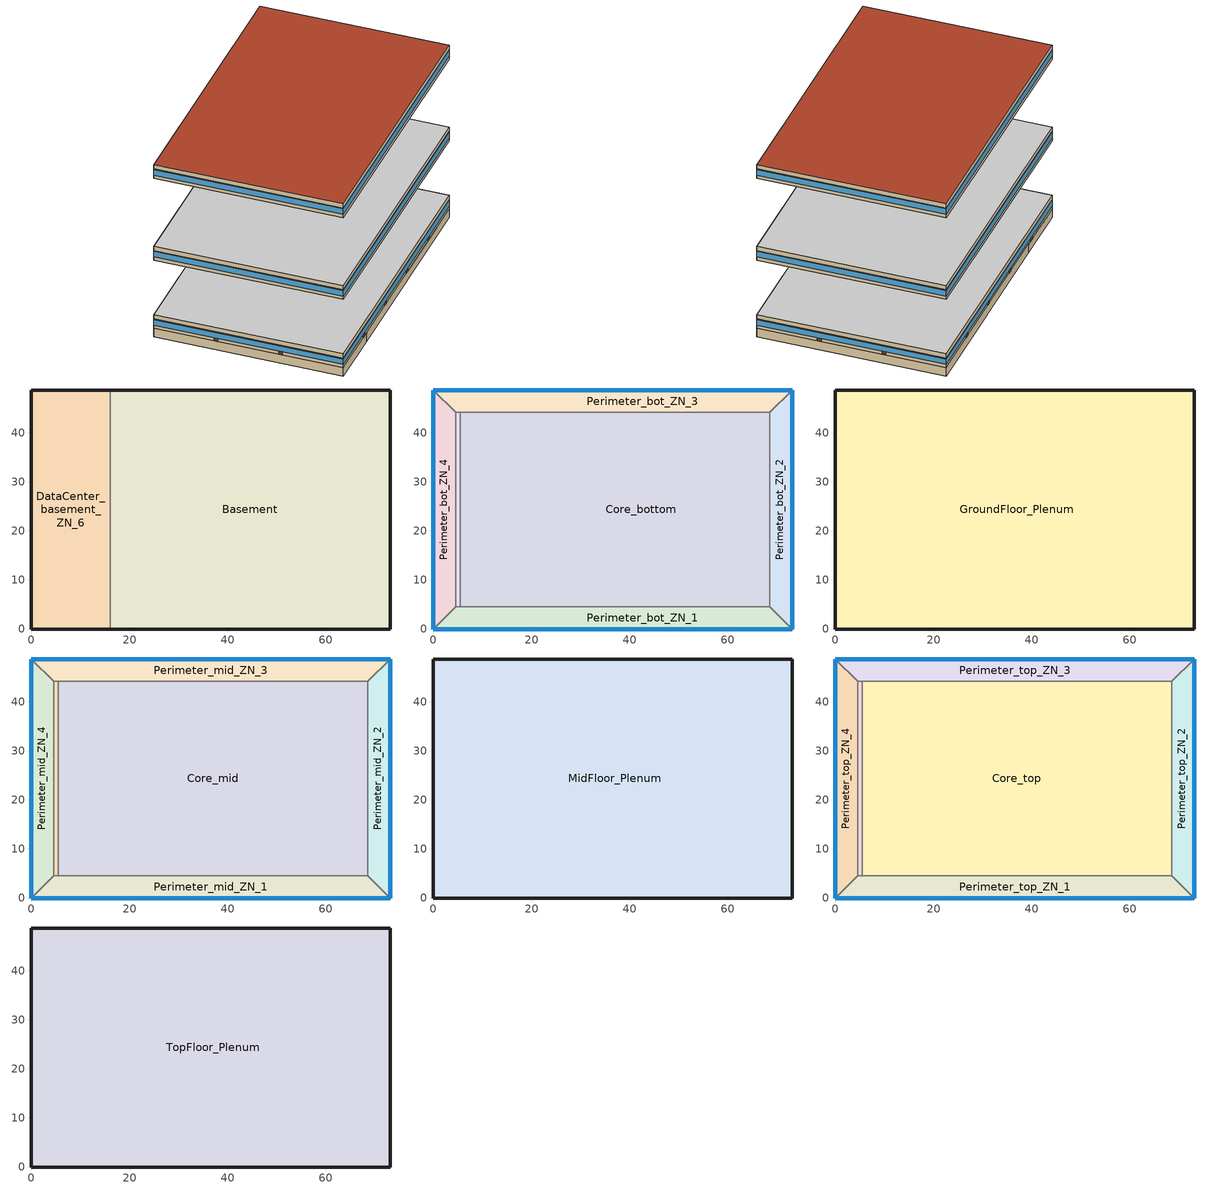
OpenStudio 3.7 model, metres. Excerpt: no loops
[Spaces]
Basement
 floor ground (Basement Floor construction): 73.11,48.74 73.11,0 16.08,0 16.08,48.74 z-2.44
 wall ground (Basement Wall C-Factor 6.47 Height 2.44): 16.08,0 73.11,0 73.11,48.74 16.08,48.74 z-2.44:0
 wall to DataCenter_basement_ZN_6: 16.08,48.74 16.08,0 z-2.44:0
DataCenter_basement_ZN_6
 floor ground (Basement Floor construction): 16.08,48.74 16.08,0 0,0 0,48.74 z-2.44
 wall ground (Basement Wall C-Factor 6.47 Height 2.44): 16.08,48.74 0,48.74 0,0 16.08,0 z-2.44:0
Core_bottom
 floor to DataCenter_basement_ZN_6: 16.08,44.16 16.08,4.57 5.49,4.57 5.49,44.16 z0
 floor to Basement: 68.53,44.16 68.53,4.57 16.08,4.57 16.08,44.16 z0
 wall to Perimeter_bot_ZN_1: 5.49,4.57 68.53,4.57 z0:2.74
 wall to DataCenter_bot_ZN_6: 5.49,44.16 5.49,4.57 z0:2.74
 wall to Perimeter_bot_ZN_2: 68.53,4.57 68.53,44.16 z0:2.74
 wall to Perimeter_bot_ZN_3: 68.53,44.16 5.49,44.16 z0:2.74
Perimeter_bot_ZN_3
 floor to Basement: 73.11,48.74 68.53,44.16 16.08,44.16 16.08,48.74 z0
 floor to DataCenter_basement_ZN_6: 16.08,48.74 16.08,44.16 4.57,44.16 0,48.74 z0
 wall outside: 73.11,48.74 0,48.74 z0:2.74
 wall to Perimeter_bot_ZN_4: 0,48.74 4.57,44.16 z0:2.74
 wall to Perimeter_bot_ZN_2: 68.53,44.16 73.11,48.74 z0:2.74
 wall to DataCenter_bot_ZN_6: 4.57,44.16 5.49,44.16 z0:2.74
 window: 73.11,48.74 0,48.74 z0.91:2.5
 door: 59.29,48.74 58.38,48.74 / 44.44,48.74 43.52,48.74 / 29.61,48.74 28.7,48.74 / 14.74,48.74 13.82,48.74 z0:2.13
Perimeter_bot_ZN_1
 floor to DataCenter_basement_ZN_6: 16.08,4.57 16.08,0 0,0 4.57,4.57 z0
 floor to Basement: 68.53,4.57 73.11,0 16.08,0 16.08,4.57 z0
 wall outside: 0,0 73.11,0 z0:2.74
 wall to Perimeter_bot_ZN_4: 4.57,4.57 0,0 z0:2.74
 wall to DataCenter_bot_ZN_6: 5.49,4.57 4.57,4.57 z0:2.74
 wall to Perimeter_bot_ZN_2: 73.11,0 68.53,4.57 z0:2.74
 window: 0,0 73.11,0 z0.91:2.5
 door: 13.81,0 14.73,0 / 28.64,0 29.56,0 / 43.53,0 44.44,0 / 58.43,0 59.34,0 z0:2.13
Perimeter_bot_ZN_2
 floor to Basement: 73.11,48.74 73.11,0 68.53,4.57 68.53,44.16 z0
 wall outside: 73.11,0 73.11,48.74 z0:2.74
 window: 73.11,0 73.11,48.74 z0.91:2.5
 door: 73.11,15.6 73.11,16.51 / 73.11,32.21 73.11,33.12 z0:2.13
Perimeter_bot_ZN_4
 floor to DataCenter_basement_ZN_6: 0,48.74 4.57,44.16 4.57,4.57 0,0 z0
 wall outside: 0,48.74 0,0 z0:2.74
 wall to DataCenter_bot_ZN_6: 4.57,4.57 4.57,44.16 z0:2.74
 window: 0,48.74 0,0 z0.91:2.5
 door: 0,33.19 0,32.27 / 0,16.55 0,15.64 z0:2.13
DataCenter_bot_ZN_6
 floor to DataCenter_basement_ZN_6: 5.49,44.16 5.49,4.57 4.57,4.57 4.57,44.16 z0
GroundFloor_Plenum
 floor to Perimeter_bot_ZN_4: 0,48.74 4.57,44.16 4.57,4.57 0,0 z2.74
 floor to Perimeter_bot_ZN_2: 73.11,48.74 73.11,0 68.53,4.57 68.53,44.16 z2.74
 floor to Perimeter_bot_ZN_1: 68.53,4.57 73.11,0 0,0 4.57,4.57 z2.74
 floor to Perimeter_bot_ZN_3: 73.11,48.74 68.53,44.16 4.57,44.16 0,48.74 z2.74
 floor to Core_bottom: 68.53,44.16 68.53,4.57 5.49,4.57 5.49,44.16 z2.74
 floor to DataCenter_bot_ZN_6: 5.49,44.16 5.49,4.57 4.57,4.57 4.57,44.16 z2.74
 wall outside: 73.11,0 73.11,48.74 0,48.74 0,0 73.11,0 z2.74:3.96
 ceiling adiabatic (Adiabatic floor construction): 73.11,0 73.11,48.74 0,48.74 0,0 z3.96
Perimeter_mid_ZN_2
 floor adiabatic (Adiabatic floor construction): 73.11,48.74 73.11,0 68.53,4.57 68.53,44.16 z19.82
 wall outside: 73.11,0 73.11,48.74 z19.82:22.56
 wall to Perimeter_mid_ZN_3: 73.11,48.74 68.53,44.16 z19.82:22.56
 wall to Perimeter_mid_ZN_1: 68.53,4.57 73.11,0 z19.82:22.56
 wall to Core_mid: 68.53,44.16 68.53,4.57 z19.82:22.56
 window: 73.11,0 73.11,48.74 z20.73:22.32
Perimeter_mid_ZN_1
 floor adiabatic (Adiabatic floor construction): 68.53,4.57 73.11,0 0,0 4.57,4.57 z19.82
 wall outside: 0,0 73.11,0 z19.82:22.56
 wall to Perimeter_mid_ZN_4: 4.57,4.57 0,0 z19.82:22.56
 wall to DataCenter_mid_ZN_6: 5.49,4.57 4.57,4.57 z19.82:22.56
 wall to Core_mid: 68.53,4.57 5.49,4.57 z19.82:22.56
 window: 0,0 73.11,0 z20.73:22.32
DataCenter_mid_ZN_6
 floor adiabatic (Adiabatic floor construction): 5.49,44.16 5.49,4.57 4.57,4.57 4.57,44.16 z19.82
 wall to Perimeter_mid_ZN_4: 4.57,44.16 4.57,4.57 z19.82:22.56
 wall to Core_mid: 5.49,4.57 5.49,44.16 z19.82:22.56
 wall to Perimeter_mid_ZN_3: 5.49,44.16 4.57,44.16 z19.82:22.56
Core_mid
 floor adiabatic (Adiabatic floor construction): 68.53,44.16 68.53,4.57 5.49,4.57 5.49,44.16 z19.82
 wall to Perimeter_mid_ZN_3: 68.53,44.16 5.49,44.16 z19.82:22.56
Perimeter_mid_ZN_3
 floor adiabatic (Adiabatic floor construction): 73.11,48.74 68.53,44.16 4.57,44.16 0,48.74 z19.82
 wall outside: 73.11,48.74 0,48.74 z19.82:22.56
 wall to Perimeter_mid_ZN_4: 0,48.74 4.57,44.16 z19.82:22.56
 window: 73.11,48.74 0,48.74 z20.73:22.32
Perimeter_mid_ZN_4
 floor adiabatic (Adiabatic floor construction): 0,48.74 4.57,44.16 4.57,4.57 0,0 z19.82
 wall outside: 0,48.74 0,0 z19.82:22.56
 window: 0,48.74 0,0 z20.73:22.32
MidFloor_Plenum
 floor to Perimeter_mid_ZN_1: 68.53,4.57 73.11,0 0,0 4.57,4.57 z22.56
 floor to DataCenter_mid_ZN_6: 5.49,44.16 5.49,4.57 4.57,4.57 4.57,44.16 z22.56
 floor to Perimeter_mid_ZN_2: 73.11,48.74 73.11,0 68.53,4.57 68.53,44.16 z22.56
 floor to Perimeter_mid_ZN_4: 0,48.74 4.57,44.16 4.57,4.57 0,0 z22.56
 floor to Core_mid: 68.53,44.16 68.53,4.57 5.49,4.57 5.49,44.16 z22.56
 floor to Perimeter_mid_ZN_3: 73.11,48.74 68.53,44.16 4.57,44.16 0,48.74 z22.56
 wall outside: 73.11,48.74 0,48.74 0,0 73.11,0 73.11,48.74 z22.56:23.78
 ceiling adiabatic (Adiabatic floor construction): 73.11,0 73.11,48.74 0,48.74 0,0 z23.78
DataCenter_top_ZN_6
 floor adiabatic (Adiabatic floor construction): 5.49,44.16 5.49,4.57 4.57,4.57 4.57,44.16 z43.6
 wall to Perimeter_top_ZN_4: 4.57,44.16 4.57,4.57 z43.6:46.34
 wall to Core_top: 5.49,4.57 5.49,44.16 z43.6:46.34
 wall to Perimeter_top_ZN_3: 5.49,44.16 4.57,44.16 z43.6:46.34
 wall to Perimeter_top_ZN_1: 4.57,4.57 5.49,4.57 z43.6:46.34
Perimeter_top_ZN_3
 floor adiabatic (Adiabatic floor construction): 73.11,48.74 68.53,44.16 4.57,44.16 0,48.74 z43.6
 wall outside: 73.11,48.74 0,48.74 z43.6:46.34
 wall to Core_top: 5.49,44.16 68.53,44.16 z43.6:46.34
 wall to Perimeter_top_ZN_2: 68.53,44.16 73.11,48.74 z43.6:46.34
 wall to Perimeter_top_ZN_4: 0,48.74 4.57,44.16 z43.6:46.34
 window: 73.11,48.74 0,48.74 z44.51:46.1
Core_top
 floor adiabatic (Adiabatic floor construction): 68.53,44.16 68.53,4.57 5.49,4.57 5.49,44.16 z43.6
 wall to Perimeter_top_ZN_1: 5.49,4.57 68.53,4.57 z43.6:46.34
 wall to Perimeter_top_ZN_2: 68.53,4.57 68.53,44.16 z43.6:46.34
Perimeter_top_ZN_2
 floor adiabatic (Adiabatic floor construction): 73.11,48.74 73.11,0 68.53,4.57 68.53,44.16 z43.6
 wall outside: 73.11,0 73.11,48.74 z43.6:46.34
 wall to Perimeter_top_ZN_1: 68.53,4.57 73.11,0 z43.6:46.34
 window: 73.11,0 73.11,48.74 z44.51:46.1
Perimeter_top_ZN_1
 floor adiabatic (Adiabatic floor construction): 68.53,4.57 73.11,0 0,0 4.57,4.57 z43.6
 wall outside: 0,0 73.11,0 z43.6:46.34
 wall to Perimeter_top_ZN_4: 4.57,4.57 0,0 z43.6:46.34
 window: 0,0 73.11,0 z44.51:46.1
Perimeter_top_ZN_4
 floor adiabatic (Adiabatic floor construction): 0,48.74 4.57,44.16 4.57,4.57 0,0 z43.6
 wall outside: 0,48.74 0,0 z43.6:46.34
 window: 0,48.74 0,0 z44.51:46.1
TopFloor_Plenum
 floor to Perimeter_top_ZN_3: 73.11,48.74 68.53,44.16 4.57,44.16 0,48.74 z46.34
 floor to Perimeter_top_ZN_2: 73.11,48.74 73.11,0 68.53,4.57 68.53,44.16 z46.34
 floor to Perimeter_top_ZN_1: 68.53,4.57 73.11,0 0,0 4.57,4.57 z46.34
 floor to Perimeter_top_ZN_4: 0,48.74 4.57,44.16 4.57,4.57 0,0 z46.34
 floor to DataCenter_top_ZN_6: 5.49,44.16 5.49,4.57 4.57,4.57 4.57,44.16 z46.34
 floor to Core_top: 68.53,44.16 68.53,4.57 5.49,4.57 5.49,44.16 z46.34
 wall outside: 0,0 73.11,0 73.11,48.74 0,48.74 0,0 z46.34:47.56
 roof outside: 73.11,0 73.11,48.74 0,48.74 0,0 z47.56
[Building]
-LargeOffice-ASHRAE 169-2013-4A created: 2025-03-26 10:53:47 -0700: North Axis {deg}=0; Default Construction Set=90.1-2004 - LrgOffice - ASHRAE 169-2013-4A; Standards Number of Stories=13; Standards Number of Above Ground Stories=12; Standards Building Type=LargeOffice
[Site]
New York-John F Kennedy Intl AP_NY_USA: Latitude {deg}=40.65; Longitude {deg}=-73.8; Time Zone {hr}=-5; Elevation {m}=5
[SizingPeriod:DesignDay] Barometric Pressure {Pa}=101241; Rain Indicator=No; Snow Indicator=No; Day of Month=21; Daylight Saving Time Indicator=No; Humidity Condition Type=Wetbulb; Dry-Bulb Temperature Range Modifier Type=DefaultMultipliers
Name | Maximum Dry-Bulb Temperature {C} | Daily Dry-Bulb Temperature Range {deltaC} | Wind Speed {m/s} | Wind Direction {deg} | Month | Day Type | Wetbulb or DewPoint at Maximum Dry-Bulb {C} | Solar Model Indicator | ASHRAE Clear Sky Optical Depth for Beam Irradiance | ASHRAE Clear Sky Optical Depth for Diffuse Irradiance | Sky Clearness
New.York-John.F.Kennedy.Intl.AP_NY_USA Ann Clg .4% Condns DB=>MWB | 32.1 | 7.4 | 5.6 | 230 | 7 | SummerDesignDay | 23.1 | ASHRAETau | 0.541 | 1.8
New.York-John.F.Kennedy.Intl.AP_NY_USA Ann Clg .4% Condns WB=>MDB | 29.1 | 7.4 | 5.6 | 230 | 7 | SummerDesignDay | 25 | ASHRAETau | 0.541 | 1.8
New.York-John.F.Kennedy.Intl.AP_NY_USA Ann Htg 99.6% Condns DB | -10.7 | 0 | 7.5 | 320 | 1 | WinterDesignDay | -10.7 | ASHRAEClearSky |  |  | 0
[ClimateZones]
Climate Zone Institution Name 1=ASHRAE; Climate Zone Document Name 1=ANSI/ASHRAE Standard 169; Climate Zone Document Year 1=2006; Climate Zone Value 1=4A
[Site:WaterMainsTemperature]
Calculation Method=Correlation; Annual Average Outdoor Air Temperature {C}=12.4667; Maximum Difference In Monthly Average Outdoor Air Temperatures {deltaC}=25.2
[Site:GroundTemperature:Shallow]
6, 2.1, 1.1, 2, 7.2, 13.1, 18.7, 22.7, 23.9, 22, 17.5, 11.7
[Site:GroundTemperature:Deep]
11.8, 9, 7.2, 6.7, 7.7, 10.1, 13, 15.9, 17.8, 18.2, 17.1, 14.8
[Site:GroundTemperature:FCfactorMethod]
January Ground Temperature {C}=14; February Ground Temperature {C}=7.3; March Ground Temperature {C}=3.3; April Ground Temperature {C}=1.2; May Ground Temperature {C}=-0.2; June Ground Temperature {C}=5.6; July Ground Temperature {C}=10.9; August Ground Temperature {C}=16.1; September Ground Temperature {C}=21.7; October Ground Temperature {C}=25; November Ground Temperature {C}=24.8; December Ground Temperature {C}=19.9
[Material:NoMass] Thermal Absorptance=0.9; Solar Absorptance=0.7
Name | Roughness | Thermal Resistance {m2-K/W} | Visible Absorptance
CP02 CARPET PAD; CP02 CARPET PAD 1 | VeryRough | 0.21648 | 0.8
Nonres_Floor_Insulation | MediumSmooth | 2.88292 | 0.7
Typical Insulation R-6.78 | Smooth | 1.19347 | 0.7
Typical Carpet Pad | Smooth | 0.21648 | 0.8
Typical Insulation R-4.23 | Smooth | 0.745657 | 0.7
Typical Insulation R-14.76 | Smooth | 2.59864 | 0.7
Typical Insulation R-0.58 | Smooth | 0.101875 | 0.7
Typical Insulation R-0.01 | Smooth | 0.001 | 0.7
[Material]
Name | Roughness | Thickness {m} | Conductivity {W/m-K} | Density {kg/m3} | Specific Heat {J/kg-K} | Thermal Absorptance | Solar Absorptance | Visible Absorptance
100mm Normalweight concrete floor | MediumSmooth | 0.1016 | 2.31 | 2322 | 832
G01 13mm gypsum board | Smooth | 0.0127 | 0.16 | 800 | 1090 | 0.9 | 0.7 | 0.5
M10 200mm concrete block basement wall | MediumRough | 0.2032 | 1.326 | 1842 | 912
4 in. Normalweight Concrete Floor | MediumRough | 0.1016 | 2.31 | 2322 | 832 | 0.9 | 0.7 | 0.7
1IN Stucco | Smooth | 0.0253 | 0.6918 | 1858 | 837 | 0.9 | 0.7 | 0.92
8IN CONCRETE HW RefBldg | Rough | 0.2032 | 1.311 | 2240 | 836.8 | 0.9 | 0.7 | 0.7
1/2IN Gypsum | Smooth | 0.0127 | 0.16 | 784.9 | 830 | 0.9 | 0.4 | 0.4
Roof Membrane | VeryRough | 0.0095 | 0.16 | 1121.29 | 1460 | 0.9 | 0.7 | 0.7
Metal Roof Surface; F08 Metal surface | Smooth | 0.0008 | 45.28 | 7824 | 500 | 0.9 | 0.7 | 0.7
6 in. Normalweight Concrete Floor | MediumRough | 0.1524 | 2.31 | 2322 | 832 | 0.9 | 0.7 | 0.7
8 in. Concrete Block Basement Wall | MediumRough | 0.2032 | 1.326 | 1842 | 912 | 0.9 | 0.7 | 0.7
G05 25mm wood | MediumSmooth | 0.0254 | 0.15 | 608 | 1630 | 0.9 | 0.5 | 0.5
Acoustic Tile - 1/2 in. | MediumSmooth | 0.0127 | 0.0576335 | 288.332 | 795.492 |  | 0 | 0
Std Wood 6inch | MediumSmooth | 0.15 | 0.12 | 540 | 1210 | 0.9 | 0.7 | 0.7
[Construction]
Adiabatic floor construction: CP02 CARPET PAD, 100mm Normalweight concrete floor, Nonres_Floor_Insulation
Basement Floor construction: M10 200mm concrete block basement wall, CP02 CARPET PAD 1
Typical Insulated Exterior Mass Floor R-9.35: Typical Insulation R-6.78, 4 in. Normalweight Concrete Floor, Typical Carpet Pad
Typical Insulated Exterior Mass Wall R-6.62: 1IN Stucco, 8IN CONCRETE HW RefBldg, Typical Insulation R-4.23, 1/2IN Gypsum
Typical IEAD Roof R-15.87: Roof Membrane, Typical Insulation R-14.76, Metal Roof Surface
Typical Interior Floor: 100mm Normalweight concrete floor, CP02 CARPET PAD
Typical Interior Wall: G01 13mm gypsum board, G01 13mm gypsum board
Typical Interior Ceiling: CP02 CARPET PAD, 100mm Normalweight concrete floor
Typical Insulated Carpeted 6in Slab Floor: 6 in. Normalweight Concrete Floor, Typical Carpet Pad
Typical Insulated Basement Mass Wall: 8 in. Concrete Block Basement Wall
U 0.46 SHGC 0.25 Simple Glazing: U 0.46 SHGC 0.25 Simple Glazing
U 0.47 SHGC 0.25 Simple Glazing: U 0.47 SHGC 0.25 Simple Glazing
Typical Insulated Metal Door R-1.43: F08 Metal surface, Typical Insulation R-0.58
Typical Overhead Door R-0.86: Typical Insulation R-0.01
U 1.17 SHGC 0.49 Simple Glazing: U 1.17 SHGC 0.49 Simple Glazing
Typical Interior Window: Clear 3mm
Typical Interior Door; Typical Interior Partition: G05 25mm wood
Plenum Acoustical Tile: Acoustic Tile - 1/2 in.
InteriorFurnishings: Std Wood 6inch
[Construction:CfactorUndergroundWall]
Basement Wall C-Factor 6.47 Height 2.44: C-Factor {W/m2-K}=6.47322; Height {m}=2.439
[DefaultConstructionSet]
Name | Default Exterior Surface Constructions | Default Interior Surface Constructions | Default Ground Contact Surface Constructions | Default Exterior SubSurface Constructions | Default Interior SubSurface Constructions | Interior Partition Construction
90.1-2004 - LrgOffice - ASHRAE 169-2013-4A | Default Surface Constructions 1 | Default Surface Constructions 2 | Default Surface Constructions 3 | Default Sub Surface Constructions 1 | Default Sub Surface Constructions 2 | Typical Interior Partition
90.1-2004 - LrgOffice - Plenum - ASHRAE 169-2013-4A | Default Surface Constructions 4 | Default Surface Constructions 5 | Default Surface Constructions 6 | Default Sub Surface Constructions 3 | Default Sub Surface Constructions 4
[DefaultSurfaceConstructions]
Name | Floor Construction | Wall Construction | Roof Ceiling Construction
Default Surface Constructions 1 | Typical Insulated Exterior Mass Floor R-9.35 | Typical Insulated Exterior Mass Wall R-6.62 | Typical IEAD Roof R-15.87
Default Surface Constructions 2 | Typical Interior Floor | Typical Interior Wall | Typical Interior Ceiling
Default Surface Constructions 3 | Typical Insulated Carpeted 6in Slab Floor | Typical Insulated Basement Mass Wall
Default Surface Constructions 4; Default Surface Constructions 6
Default Surface Constructions 5 | Plenum Acoustical Tile
[DefaultSubSurfaceConstructions]
Name | Fixed Window Construction | Operable Window Construction | Door Construction | Glass Door Construction | Overhead Door Construction | Skylight Construction | Tubular Daylight Dome Construction | Tubular Daylight Diffuser Construction
Default Sub Surface Constructions 1 | U 0.46 SHGC 0.25 Simple Glazing | U 0.47 SHGC 0.25 Simple Glazing | Typical Insulated Metal Door R-1.43 | U 0.47 SHGC 0.25 Simple Glazing | Typical Overhead Door R-0.86 | U 1.17 SHGC 0.49 Simple Glazing | Typical Interior Window | Typical Interior Window
Default Sub Surface Constructions 2 | Typical Interior Window | Typical Interior Window | Typical Interior Door
Default Sub Surface Constructions 3; Default Sub Surface Constructions 4
[WindowMaterial:SimpleGlazingSystem] Visible Transmittance=0.81
Name | U-Factor {W/m2-K} | Solar Heat Gain Coefficient
U 0.46 SHGC 0.25 Simple Glazing | 2.612 | 0.25
U 0.47 SHGC 0.25 Simple Glazing | 2.66878 | 0.25
U 1.17 SHGC 0.49 Simple Glazing | 6.64357 | 0.49
[WindowMaterial:Glazing]
Clear 3mm: Optical Data Type=SpectralAverage; Thickness {m}=0.003; Solar Transmittance at Normal Incidence=0.837; Front Side Solar Reflectance at Normal Incidence=0.075; Back Side Solar Reflectance at Normal Incidence=0.075; Visible Transmittance at Normal Incidence=0.898; Front Side Visible Reflectance at Normal Incidence=0.081; Back Side Visible Reflectance at Normal Incidence=0.081; Infrared Transmittance at Normal Incidence=0; Front Side Infrared Hemispherical Emissivity=0.84; Back Side Infrared Hemispherical Emissivity=0.84; Conductivity {W/m-K}=0.9; Dirt Correction Factor for Solar and Visible Transmittance=1; Solar Diffusing=No
[Space]
Name | Space Type | Building Story | Thermal Zone | Part of Total Floor Area
Core_mid | Office WholeBuilding - Lg Office | Building Story 2 | Core_mid ZN | Yes
DataCenter_top_ZN_6 | Office OfficeLarge Data Center | Building Story 3 | DataCenter_top_ZN_6 ZN
Perimeter_mid_ZN_2 | Office WholeBuilding - Lg Office | Building Story 2 | Perimeter_mid_ZN_2 ZN | Yes
Perimeter_mid_ZN_1 | Office WholeBuilding - Lg Office | Building Story 2 | Perimeter_mid_ZN_1 ZN | Yes
MidFloor_Plenum | Plenum |  | MidFloor_Plenum ZN | No
DataCenter_mid_ZN_6 | Office OfficeLarge Data Center | Building Story 2 | DataCenter_mid_ZN_6 ZN
Core_bottom | Office WholeBuilding - Lg Office | Building Story 1 | Core_bottom ZN | Yes
Perimeter_top_ZN_3 | Office WholeBuilding - Lg Office | Building Story 3 | Perimeter_top_ZN_3 ZN | Yes
Core_top | Office WholeBuilding - Lg Office | Building Story 3 | Core_top ZN | Yes
Perimeter_bot_ZN_3 | Office WholeBuilding - Lg Office | Building Story 1 | Perimeter_bot_ZN_3 ZN | Yes
Basement | Office WholeBuilding - Lg Office | Basement Story 0 | Basement ZN | Yes
Perimeter_bot_ZN_1 | Office WholeBuilding - Lg Office | Building Story 1 | Perimeter_bot_ZN_1 ZN | Yes
Perimeter_mid_ZN_3 | Office WholeBuilding - Lg Office | Building Story 2 | Perimeter_mid_ZN_3 ZN | Yes
Perimeter_top_ZN_2 | Office WholeBuilding - Lg Office | Building Story 3 | Perimeter_top_ZN_2 ZN | Yes
Perimeter_top_ZN_1 | Office WholeBuilding - Lg Office | Building Story 3 | Perimeter_top_ZN_1 ZN | Yes
Perimeter_mid_ZN_4 | Office WholeBuilding - Lg Office | Building Story 2 | Perimeter_mid_ZN_4 ZN | Yes
TopFloor_Plenum | Plenum |  | TopFloor_Plenum ZN | No
GroundFloor_Plenum | Plenum |  | GroundFloor_Plenum ZN | No
Perimeter_top_ZN_4 | Office WholeBuilding - Lg Office | Building Story 3 | Perimeter_top_ZN_4 ZN | Yes
DataCenter_basement_ZN_6 | Office OfficeLarge Main Data Center | Basement Story 0 | DataCenter_basement_ZN_6 ZN
Perimeter_bot_ZN_2 | Office WholeBuilding - Lg Office | Building Story 1 | Perimeter_bot_ZN_2 ZN | Yes
Perimeter_bot_ZN_4 | Office WholeBuilding - Lg Office | Building Story 1 | Perimeter_bot_ZN_4 ZN | Yes
DataCenter_bot_ZN_6 | Office OfficeLarge Data Center | Building Story 1 | DataCenter_bot_ZN_6 ZN
[BuildingStory]
Name | Nominal Z Coordinate {m}
Basement Story 0 | -2.439
Building Story 1 | 0
Building Story 2 | 19.816
Building Story 3 | 43.5952
[SpaceType]
Name | Default Schedule Set | Design Specification Outdoor Air Object | Standards Building Type | Standards Space Type | Default Construction Set
Office WholeBuilding - Lg Office | Office WholeBuilding - Lg Office Schedule Set | Office WholeBuilding - Lg Office Ventilation | Office | WholeBuilding - Lg Office
Office OfficeLarge Data Center | Office OfficeLarge Data Center Schedule Set | Office OfficeLarge Data Center Ventilation | Office | OfficeLarge Data Center
Office OfficeLarge Main Data Center | Office OfficeLarge Main Data Center Schedule Set | Office OfficeLarge Main Data Center Ventilation | Office | OfficeLarge Main Data Center
Plenum | Plenum Schedule Set |  |  | Plenum | 90.1-2004 - LrgOffice - Plenum - ASHRAE 169-2013-4A
[Lights:Definition] Design Level Calculation Method=Watts/Area; Watts per Space Floor Area {W/m2}=10.7639; Fraction Radiant=0.7; Fraction Visible=0.2; Return Air Fraction=0
Office OfficeLarge Data Center Lights Definition; Office OfficeLarge Main Data Center Lights Definition; Office WholeBuilding - Lg Office Lights Definition
[Lights] Fraction Replaceable=1
Name | Lights Definition | Space or SpaceType
Office OfficeLarge Data Center Lights | Office OfficeLarge Data Center Lights Definition | Office OfficeLarge Data Center
Office OfficeLarge Main Data Center Lights | Office OfficeLarge Main Data Center Lights Definition | Office OfficeLarge Main Data Center
Office WholeBuilding - Lg Office Lights | Office WholeBuilding - Lg Office Lights Definition | Office WholeBuilding - Lg Office
[ElectricEquipment:Definition] Design Level Calculation Method=Watts/Area; Fraction Latent=0; Fraction Radiant=0.5; Fraction Lost=0
Name | Watts per Space Floor Area {W/m2}
Office OfficeLarge Data Center Elec Equip Definition | 215.278
Office OfficeLarge Main Data Center Elec Equip Definition | 484.376
Office WholeBuilding - Lg Office Elec Equip Definition | 8.07007
[ElectricEquipment]
Name | Electric Equipment Definition | Space or SpaceType
Office OfficeLarge Data Center Elec Equip | Office OfficeLarge Data Center Elec Equip Definition | Office OfficeLarge Data Center
Office OfficeLarge Main Data Center Elec Equip | Office OfficeLarge Main Data Center Elec Equip Definition | Office OfficeLarge Main Data Center
Office WholeBuilding - Lg Office Elec Equip | Office WholeBuilding - Lg Office Elec Equip Definition | Office WholeBuilding - Lg Office
[DesignSpecification:OutdoorAir]
Name | Outdoor Air Flow per Person {m3/s-person} | Outdoor Air Flow per Floor Area {m3/s-m2} | Outdoor Air Flow Air Changes per Hour {1/hr} | Outdoor Air Method
Office OfficeLarge Data Center Ventilation; Office OfficeLarge Main Data Center Ventilation | 0 | 0 | 0
Office WholeBuilding - Lg Office Ventilation |  | 0.000508 |  | Sum
[DefaultScheduleSet]
Name | Lighting Schedule | Electric Equipment Schedule | Number of People Schedule | People Activity Level Schedule
Office OfficeLarge Data Center Schedule Set; Office OfficeLarge Main Data Center Schedule Set | OfficeLarge BLDG_LIGHT_SCH | DataCenter_EQUIP_SCH
Office WholeBuilding - Lg Office Schedule Set | OfficeLarge BLDG_LIGHT_SCH | OfficeLarge BLDG_EQUIP_SCH | OfficeLarge BLDG_OCC_SCH | OfficeLarge ACTIVITY_SCH
Plenum Schedule Set
[ThermostatSetpoint:DualSetpoint]
Name | Heating Setpoint Temperature Schedule | Cooling Setpoint Temperature Schedule
Office WholeBuilding - Lg Office Thermostat 1; Office WholeBuilding - Lg Office Thermostat 2; Office WholeBuilding - Lg Office Thermostat 3; Office WholeBuilding - Lg Office Thermostat 4; Office WholeBuilding - Lg Office Thermostat 5; Office WholeBuilding - Lg Office Thermostat 6; Office WholeBuilding - Lg Office Thermostat 7; Office WholeBuilding - Lg Office Thermostat 8; Office WholeBuilding - Lg Office Thermostat 9; Office WholeBuilding - Lg Office Thermostat 10; Office WholeBuilding - Lg Office Thermostat 11; Office WholeBuilding - Lg Office Thermostat 12; Office WholeBuilding - Lg Office Thermostat 13; Office WholeBuilding - Lg Office Thermostat 14; Office WholeBuilding - Lg Office Thermostat 15; Office WholeBuilding - Lg Office Thermostat 16 | OfficeLarge HTGSETP_SCH_YES_OPTIMUM | OfficeLarge CLGSETP_SCH_NO_SETBACK
Office OfficeLarge Main Data Center Thermostat 1; Office OfficeLarge Data Center Thermostat 1; Office OfficeLarge Data Center Thermostat 2; Office OfficeLarge Data Center Thermostat 3 | OfficeLarge HTGSETP_DC_SCH | OfficeLarge CLGSETP_DC_SCH
Plenum Thermostat 1; Plenum Thermostat 2; Plenum Thermostat 3
[People:Definition]
Office WholeBuilding - Lg Office People Definition: Number of People Calculation Method=People/Area; People per Space Floor Area {person/m2}=0.0538196; Fraction Radiant=0.3
[People]
Office WholeBuilding - Lg Office People: People Definition=Office WholeBuilding - Lg Office People Definition; Space or SpaceType=Office WholeBuilding - Lg Office; Work Efficiency Schedule=Work Efficiency Schedule; Clothing Insulation Schedule=Clothing Schedule; Air Velocity Schedule=Air Velocity Schedule; Multiplier=1
[SpaceInfiltration:DesignFlowRate] Design Flow Rate Calculation Method=Flow/ExteriorArea; Flow per Exterior Surface Area {m3/s-m2}=0.000570329; Velocity Term Coefficient=0
Name | Space or SpaceType | Schedule | Constant Term Coefficient | Temperature Term Coefficient | Velocity Squared Term Coefficient
Perimeter_bot_ZN_4 HVAC On Infiltration | Perimeter_bot_ZN_4 | Infiltration HVAC On Schedule | -0.0461 | 0.0053 | 0.0311
Perimeter_bot_ZN_4 HVAC Off Infiltration | Perimeter_bot_ZN_4 | Infiltration HVAC Off Schedule | 0 | 0.0174 | 0.0341
GroundFloor_Plenum HVAC On Infiltration | GroundFloor_Plenum | Infiltration HVAC On Schedule | -0.0461 | 0.0053 | 0.0311
GroundFloor_Plenum HVAC Off Infiltration | GroundFloor_Plenum | Infiltration HVAC Off Schedule | 0 | 0.0174 | 0.0341
Perimeter_top_ZN_4 HVAC On Infiltration | Perimeter_top_ZN_4 | Infiltration HVAC On Schedule | -0.0461 | 0.0053 | 0.0311
Perimeter_top_ZN_4 HVAC Off Infiltration | Perimeter_top_ZN_4 | Infiltration HVAC Off Schedule | 0 | 0.0174 | 0.0341
TopFloor_Plenum HVAC On Infiltration | TopFloor_Plenum | Infiltration HVAC On Schedule | -0.0461 | 0.0053 | 0.0311
TopFloor_Plenum HVAC Off Infiltration | TopFloor_Plenum | Infiltration HVAC Off Schedule | 0 | 0.0174 | 0.0341
Perimeter_mid_ZN_4 HVAC On Infiltration | Perimeter_mid_ZN_4 | Infiltration HVAC On Schedule | -0.0461 | 0.0053 | 0.0311
Perimeter_mid_ZN_4 HVAC Off Infiltration | Perimeter_mid_ZN_4 | Infiltration HVAC Off Schedule | 0 | 0.0174 | 0.0341
Perimeter_top_ZN_1 HVAC On Infiltration | Perimeter_top_ZN_1 | Infiltration HVAC On Schedule | -0.0461 | 0.0053 | 0.0311
Perimeter_top_ZN_1 HVAC Off Infiltration | Perimeter_top_ZN_1 | Infiltration HVAC Off Schedule | 0 | 0.0174 | 0.0341
Perimeter_bot_ZN_2 HVAC On Infiltration | Perimeter_bot_ZN_2 | Infiltration HVAC On Schedule | -0.0461 | 0.0053 | 0.0311
Perimeter_bot_ZN_2 HVAC Off Infiltration | Perimeter_bot_ZN_2 | Infiltration HVAC Off Schedule | 0 | 0.0174 | 0.0341
Perimeter_top_ZN_2 HVAC On Infiltration | Perimeter_top_ZN_2 | Infiltration HVAC On Schedule | -0.0461 | 0.0053 | 0.0311
Perimeter_top_ZN_2 HVAC Off Infiltration | Perimeter_top_ZN_2 | Infiltration HVAC Off Schedule | 0 | 0.0174 | 0.0341
Perimeter_mid_ZN_2 HVAC On Infiltration | Perimeter_mid_ZN_2 | Infiltration HVAC On Schedule | -0.0461 | 0.0053 | 0.0311
Perimeter_mid_ZN_2 HVAC Off Infiltration | Perimeter_mid_ZN_2 | Infiltration HVAC Off Schedule | 0 | 0.0174 | 0.0341
Perimeter_mid_ZN_1 HVAC On Infiltration | Perimeter_mid_ZN_1 | Infiltration HVAC On Schedule | -0.0461 | 0.0053 | 0.0311
Perimeter_mid_ZN_1 HVAC Off Infiltration | Perimeter_mid_ZN_1 | Infiltration HVAC Off Schedule | 0 | 0.0174 | 0.0341
MidFloor_Plenum HVAC On Infiltration | MidFloor_Plenum | Infiltration HVAC On Schedule | -0.0461 | 0.0053 | 0.0311
MidFloor_Plenum HVAC Off Infiltration | MidFloor_Plenum | Infiltration HVAC Off Schedule | 0 | 0.0174 | 0.0341
Perimeter_top_ZN_3 HVAC On Infiltration | Perimeter_top_ZN_3 | Infiltration HVAC On Schedule | -0.0461 | 0.0053 | 0.0311
Perimeter_top_ZN_3 HVAC Off Infiltration | Perimeter_top_ZN_3 | Infiltration HVAC Off Schedule | 0 | 0.0174 | 0.0341
Perimeter_bot_ZN_3 HVAC On Infiltration | Perimeter_bot_ZN_3 | Infiltration HVAC On Schedule | -0.0461 | 0.0053 | 0.0311
Perimeter_bot_ZN_3 HVAC Off Infiltration | Perimeter_bot_ZN_3 | Infiltration HVAC Off Schedule | 0 | 0.0174 | 0.0341
Perimeter_mid_ZN_3 HVAC On Infiltration | Perimeter_mid_ZN_3 | Infiltration HVAC On Schedule | -0.0461 | 0.0053 | 0.0311
Perimeter_mid_ZN_3 HVAC Off Infiltration | Perimeter_mid_ZN_3 | Infiltration HVAC Off Schedule | 0 | 0.0174 | 0.0341
Perimeter_bot_ZN_1 HVAC On Infiltration | Perimeter_bot_ZN_1 | Infiltration HVAC On Schedule | -0.0461 | 0.0053 | 0.0311
Perimeter_bot_ZN_1 HVAC Off Infiltration | Perimeter_bot_ZN_1 | Infiltration HVAC Off Schedule | 0 | 0.0174 | 0.0341
[ThermalZone] Use Ideal Air Loads=No
Name | Thermostat | Multiplier
Basement ZN | Office WholeBuilding - Lg Office Thermostat 1
Core_bottom ZN | Office WholeBuilding - Lg Office Thermostat 2
Core_mid ZN | Office WholeBuilding - Lg Office Thermostat 3 | 10
Core_top ZN | Office WholeBuilding - Lg Office Thermostat 4
DataCenter_basement_ZN_6 ZN | Office OfficeLarge Main Data Center Thermostat 1
DataCenter_bot_ZN_6 ZN | Office OfficeLarge Data Center Thermostat 1
DataCenter_mid_ZN_6 ZN | Office OfficeLarge Data Center Thermostat 2 | 10
DataCenter_top_ZN_6 ZN | Office OfficeLarge Data Center Thermostat 3
GroundFloor_Plenum ZN | Plenum Thermostat 1
MidFloor_Plenum ZN | Plenum Thermostat 2 | 10
Perimeter_bot_ZN_1 ZN | Office WholeBuilding - Lg Office Thermostat 5
Perimeter_bot_ZN_2 ZN | Office WholeBuilding - Lg Office Thermostat 6
Perimeter_bot_ZN_3 ZN | Office WholeBuilding - Lg Office Thermostat 7
Perimeter_bot_ZN_4 ZN | Office WholeBuilding - Lg Office Thermostat 8
Perimeter_mid_ZN_1 ZN | Office WholeBuilding - Lg Office Thermostat 9 | 10
Perimeter_mid_ZN_2 ZN | Office WholeBuilding - Lg Office Thermostat 10 | 10
Perimeter_mid_ZN_3 ZN | Office WholeBuilding - Lg Office Thermostat 11 | 10
Perimeter_mid_ZN_4 ZN | Office WholeBuilding - Lg Office Thermostat 12 | 10
Perimeter_top_ZN_1 ZN | Office WholeBuilding - Lg Office Thermostat 13
Perimeter_top_ZN_2 ZN | Office WholeBuilding - Lg Office Thermostat 14
Perimeter_top_ZN_3 ZN | Office WholeBuilding - Lg Office Thermostat 15
Perimeter_top_ZN_4 ZN | Office WholeBuilding - Lg Office Thermostat 16
TopFloor_Plenum ZN | Plenum Thermostat 3
[Sizing:Zone] Zone Cooling Design Supply Air Temperature Input Method=SupplyAirTemperature; Zone Cooling Design Supply Air Temperature {C}=14; Zone Cooling Design Supply Air Temperature Difference {deltaC}=11.11; Zone Heating Design Supply Air Temperature Input Method=SupplyAirTemperature; Zone Heating Design Supply Air Temperature {C}=40; Zone Heating Design Supply Air Temperature Difference {deltaC}=11.11; Zone Cooling Design Supply Air Humidity Ratio {kg-H2O/kg-air}=0.0085; Zone Heating Design Supply Air Humidity Ratio {kg-H2O/kg-air}=0.008; Cooling Design Air Flow Method=DesignDay; Heating Design Air Flow Method=DesignDay; Account for Dedicated Outdoor Air System=No; Dedicated Outdoor Air System Control Strategy=NeutralSupplyAir; Dedicated Outdoor Air Low Setpoint Temperature for Design {C}=autosize; Dedicated Outdoor Air High Setpoint Temperature for Design {C}=autosize; Zone Load Sizing Method=Sensible Load Only No Latent Load; Zone Latent Cooling Design Supply Air Humidity Ratio Input Method=HumidityRatioDifference; Zone Cooling Design Supply Air Humidity Ratio Difference {kgWater/kgDryAir}=0.005; Zone Latent Heating Design Supply Air Humidity Ratio Input Method=HumidityRatioDifference; Zone Humidification Design Supply Air Humidity Ratio Difference {kgWater/kgDryAir}=0.005
GroundFloor_Plenum ZN; MidFloor_Plenum ZN; TopFloor_Plenum ZN
[AvailabilityManager:NightCycle] Applicability Schedule=Always On Discrete; Control Type=CycleOnAny; Thermostat Tolerance {deltaC}=1
Name | Cycling Run Time {s}
Availability Manager Night Cycle 1; Availability Manager Night Cycle 2; Availability Manager Night Cycle 3 | 1800
Availability Manager Night Cycle 4; Availability Manager Night Cycle 5; Availability Manager Night Cycle 6; Availability Manager Night Cycle 7; Availability Manager Night Cycle 8 | 3600
[AirLoopHVAC:ReturnPlenum]
Name | ThermalZone
Air Loop HVAC Return Plenum 1 | GroundFloor_Plenum ZN
Air Loop HVAC Return Plenum 2 | MidFloor_Plenum ZN
Air Loop HVAC Return Plenum 3 | TopFloor_Plenum ZN
[EnergyManagementSystem:Sensor]
Name | Output Variable or Output Meter | Output Variable or Output Meter Index Key
Facility_Int_LTG | InteriorLights:Electricity
OAT; OAT_1; OAT_2; OAT_3 | Site Outdoor Air Drybulb Temperature | Environment
[EnergyManagementSystem:Program]
Transformer_Load_Prog: SET Wired_LTG = Facility_Int_LTG*0.0281
ems_DataCenter_basement_ZN_6_ZN_PSZ_AC_Data_Center_OptimumStartProg0: IF DaylightSavings==0 && DayOfWeek>1 && Hour==5 && OAT<23.9 && OAT>1.7; SET ems_DataCenter_basement_ZN_6_ZN_PSZ_AC_Data_Center_ClgSch0 = 29.4; SET ems_DataCenter_basement_ZN_6_ZN_PSZ_AC_Data_Center_HtgSch0 = 15.6; ELSEIF DaylightSavings==0 && DayOfWeek==1 && Hour==7 && OAT<23.9 && OAT>1.7; SET ems_DataCenter_basement_ZN_6_ZN_PSZ_AC_Data_Center_ClgSch0 = 29.4; SET ems_DataCenter_basement_ZN_6_ZN_PSZ_AC_Data_Center_HtgSch0 = 15.6; ELSEIF DaylightSavings==1 && DayOfWeek>1 && Hour==4 && OAT<23.9 && OAT>1.7; SET ems_DataCenter_basement_ZN_6_ZN_PSZ_AC_Data_Center_ClgSch0 = 29.4; SET ems_DataCenter_basement_ZN_6_ZN_PSZ_AC_Data_Center_HtgSch0 = 15.6; ELSEIF DaylightSavings==1 && DayOfWeek==1 && Hour==6 && OAT<23.9 && OAT>1.7; SET ems_DataCenter_basement_ZN_6_ZN_PSZ_AC_Data_Center_ClgSch0 = 29.4; SET ems_DataCenter_basement_ZN_6_ZN_PSZ_AC_Data_Center_HtgSch0 = 15.6; ELSE; SET ems_DataCenter_basement_ZN_6_ZN_PSZ_AC_Data_Center_ClgSch0 = NULL; SET ems_DataCenter_basement_ZN_6_ZN_PSZ_AC_Data_Center_HtgSch0 = NULL; ENDIF
[InternalMass:Definition]
Internal Mass Definition 1: Construction=InteriorFurnishings; Design Level Calculation Method=SurfaceArea/Area; Surface Area per Space Floor Area=2
[InternalMass] Internal Mass Definition=Internal Mass Definition 1; Multiplier=1
Name | Space or SpaceType
Perimeter_bot_ZN_4 Mass | Perimeter_bot_ZN_4
GroundFloor_Plenum Mass | GroundFloor_Plenum
Perimeter_top_ZN_4 Mass | Perimeter_top_ZN_4
TopFloor_Plenum Mass | TopFloor_Plenum
Perimeter_mid_ZN_4 Mass | Perimeter_mid_ZN_4
Perimeter_top_ZN_1 Mass | Perimeter_top_ZN_1
DataCenter_bot_ZN_6 Mass | DataCenter_bot_ZN_6
Perimeter_bot_ZN_2 Mass | Perimeter_bot_ZN_2
Perimeter_top_ZN_2 Mass | Perimeter_top_ZN_2
Perimeter_mid_ZN_2 Mass | Perimeter_mid_ZN_2
DataCenter_top_ZN_6 Mass | DataCenter_top_ZN_6
Perimeter_mid_ZN_1 Mass | Perimeter_mid_ZN_1
DataCenter_basement_ZN_6 Mass | DataCenter_basement_ZN_6
MidFloor_Plenum Mass | MidFloor_Plenum
Core_bottom Mass | Core_bottom
Perimeter_top_ZN_3 Mass | Perimeter_top_ZN_3
DataCenter_mid_ZN_6 Mass | DataCenter_mid_ZN_6
Basement Mass | Basement
Core_top Mass | Core_top
Core_mid Mass | Core_mid
Perimeter_bot_ZN_3 Mass | Perimeter_bot_ZN_3
Perimeter_mid_ZN_3 Mass | Perimeter_mid_ZN_3
Perimeter_bot_ZN_1 Mass | Perimeter_bot_ZN_1
[Exterior:Lights:Definition]
NonDimming Exterior Lights Def: Design Level {W}=62782.82
[Exterior:Lights]
NonDimming Exterior Lights Def: Exterior Lights Definition=NonDimming Exterior Lights Def; Schedule=Always On; Control Option=AstronomicalClock
[Exterior:FuelEquipment:Definition]
Name | Design Level {W}
Fuel equipment 1 Def | 244444
Fuel equipment 2 Def | 1942.8
[Exterior:FuelEquipment] Fuel Use Type=Electricity
Name | Exterior Fuel Equipment Definition | Schedule
Fuel equipment 1 | Fuel equipment 1 Def | Large Office BLDG ELEVATORS
Fuel equipment 2 | Fuel equipment 2 Def | OfficeLarge ELEV_LIGHT_FAN_SCH_24_7
[Schedule:Ruleset]
Name | Default Day Schedule | Summer Design Day Schedule | Winter Design Day Schedule
OfficeLarge BLDG_LIGHT_SCH | OfficeLarge BLDG_LIGHT_SCH Default | OfficeLarge BLDG_LIGHT_SCH Summer Design Day | OfficeLarge BLDG_LIGHT_SCH Winter Design Day
DataCenter_EQUIP_SCH | Schedule Day 3 | DataCenter_EQUIP_SCH Summer Design Day | DataCenter_EQUIP_SCH Winter Design Day
OfficeLarge HTGSETP_DC_SCH | OfficeLarge HTGSETP_DC_SCH Default | OfficeLarge HTGSETP_DC_SCH Summer Design Day | OfficeLarge HTGSETP_DC_SCH Winter Design Day
OfficeLarge CLGSETP_DC_SCH | OfficeLarge CLGSETP_DC_SCH Default | OfficeLarge CLGSETP_DC_SCH Summer Design Day | OfficeLarge CLGSETP_DC_SCH Winter Design Day
Clothing Schedule | Clothing Schedule Default Winter Clothes
Air Velocity Schedule | Air Velocity Schedule Default
Work Efficiency Schedule | Work Efficiency Schedule Default
OfficeLarge BLDG_OCC_SCH | OfficeLarge BLDG_OCC_SCH Default | OfficeLarge BLDG_OCC_SCH Summer Design Day | OfficeLarge BLDG_OCC_SCH Winter Design Day
OfficeLarge ACTIVITY_SCH | OfficeLarge ACTIVITY_SCH Default | OfficeLarge ACTIVITY_SCH Summer Design Day | OfficeLarge ACTIVITY_SCH Winter Design Day
OfficeLarge BLDG_EQUIP_SCH | OfficeLarge BLDG_EQUIP_SCH Default | OfficeLarge BLDG_EQUIP_SCH Summer Design Day | OfficeLarge BLDG_EQUIP_SCH Winter Design Day
OfficeLarge HTGSETP_SCH_YES_OPTIMUM | OfficeLarge HTGSETP_SCH_YES_OPTIMUM Default | OfficeLarge HTGSETP_SCH_YES_OPTIMUM Summer Design Day | OfficeLarge HTGSETP_SCH_YES_OPTIMUM Winter Design Day
OfficeLarge CLGSETP_SCH_NO_SETBACK | OfficeLarge CLGSETP_SCH_NO_SETBACK Default | OfficeLarge CLGSETP_SCH_NO_SETBACK Summer Design Day | OfficeLarge CLGSETP_SCH_NO_SETBACK Winter Design Day
Large Office BLDG ELEVATORS | Large Office BLDG ELEVATORS Default | Large Office BLDG ELEVATORS Summer Design Day | Large Office BLDG ELEVATORS Winter Design Day
OfficeLarge ELEV_LIGHT_FAN_SCH_24_7 | OfficeLarge ELEV_LIGHT_FAN_SCH_24_7 Default | OfficeLarge ELEV_LIGHT_FAN_SCH_24_7 Summer Design Day | OfficeLarge ELEV_LIGHT_FAN_SCH_24_7 Winter Design Day
Infiltration HVAC On Schedule | OfficeLarge HVACOperationSchd Default 1 | OfficeLarge HVACOperationSchd Summer Design Day 1 | OfficeLarge HVACOperationSchd Winter Design Day 1
Infiltration HVAC Off Schedule | OfficeLarge HVACOperationSchd Default inverted | OfficeLarge HVACOperationSchd Summer Design Day inverted 1 | OfficeLarge HVACOperationSchd Winter Design Day inverted 1
[Schedule:Day]
OfficeLarge BLDG_LIGHT_SCH Default: No, 24, 0, 0.05
OfficeLarge BLDG_LIGHT_SCH Sat Day: No, 6, 0, 0.05, 8, 0, 0.09238, 12, 0, 0.27714, 17, 0, 0.13857, 19, 0, 0.04619, 24, 0, 0.05
OfficeLarge BLDG_LIGHT_SCH Summer Design Day; DataCenter_EQUIP_SCH Summer Design Day; DataCenter_EQUIP_SCH Wknd|Wkdy|Hol Day 3; DataCenter_EQUIP_SCH Wknd|Wkdy|Hol Day 7; DataCenter_EQUIP_SCH Wknd|Wkdy|Hol Day 11; OfficeLarge BLDG_EQUIP_SCH Summer Design Day; OfficeLarge ELEV_LIGHT_FAN_SCH_24_7 Default; OfficeLarge ELEV_LIGHT_FAN_SCH_24_7 Winter Design Day; OfficeLarge ELEV_LIGHT_FAN_SCH_24_7 Summer Design Day: No, 24, 0, 1
OfficeLarge BLDG_LIGHT_SCH Wkdy Day: No, 5, 0, 0.05, 6, 0, 0.1, 7, 0, 0.09238, 8, 0, 0.27714, 17, 0, 0.83142, 18, 0, 0.4619, 20, 0, 0.27714, 22, 0, 0.18476, 23, 0, 0.09238, 24, 0, 0.04619
OfficeLarge BLDG_LIGHT_SCH Winter Design Day; OfficeLarge BLDG_OCC_SCH Winter Design Day; OfficeLarge BLDG_EQUIP_SCH Winter Design Day; OfficeLarge HVACOperationSchd Default 1: No, 24, 0, 0
Schedule Day 3; Work Efficiency Schedule Default: 24, 0, 0
DataCenter_EQUIP_SCH Wknd|Wkdy|Hol Day; DataCenter_EQUIP_SCH Wknd|Wkdy|Hol Day 4; DataCenter_EQUIP_SCH Wknd|Wkdy|Hol Day 8; DataCenter_EQUIP_SCH Winter Design Day: No, 24, 0, 0.25
DataCenter_EQUIP_SCH Wknd|Wkdy|Hol Day 1; DataCenter_EQUIP_SCH Wknd|Wkdy|Hol Day 5; DataCenter_EQUIP_SCH Wknd|Wkdy|Hol Day 9: No, 24, 0, 0.5
DataCenter_EQUIP_SCH Wknd|Wkdy|Hol Day 2; DataCenter_EQUIP_SCH Wknd|Wkdy|Hol Day 6; DataCenter_EQUIP_SCH Wknd|Wkdy|Hol Day 10: No, 24, 0, 0.75
OfficeLarge HTGSETP_DC_SCH Default; OfficeLarge HTGSETP_DC_SCH Winter Design Day; OfficeLarge HTGSETP_DC_SCH Summer Design Day: No, 24, 0, 18
OfficeLarge CLGSETP_DC_SCH Default; OfficeLarge CLGSETP_DC_SCH Winter Design Day; OfficeLarge CLGSETP_DC_SCH Summer Design Day: No, 24, 0, 27
Clothing Schedule Default Winter Clothes; OfficeLarge HVACOperationSchd Default inverted: 24, 0, 1
Clothing Schedule Summer Clothes: 24, 0, 0.5
Air Velocity Schedule Default: 24, 0, 0.2
OfficeLarge BLDG_OCC_SCH Default: No, 6, 0, 0, 18, 0, 0.05, 24, 0, 0
OfficeLarge BLDG_OCC_SCH Sat Day: No, 6, 0, 0, 8, 0, 0.1, 12, 0, 0.3, 17, 0, 0.1, 19, 0, 0.05, 24, 0, 0
OfficeLarge BLDG_OCC_SCH Summer Design Day: No, 6, 0, 0, 22, 0, 1, 24, 0, 0.05
OfficeLarge BLDG_OCC_SCH Wkdy Day: No, 6, 0, 0, 7, 0, 0.1, 8, 0, 0.2, 12, 0, 0.95, 13, 0, 0.5, 17, 0, 0.95, 18, 0, 0.3, 22, 0, 0.1, 24, 0, 0.05
OfficeLarge ACTIVITY_SCH Default; OfficeLarge ACTIVITY_SCH Winter Design Day; OfficeLarge ACTIVITY_SCH Summer Design Day: No, 24, 0, 120
OfficeLarge BLDG_EQUIP_SCH Default: No, 24, 0, 0.3
OfficeLarge BLDG_EQUIP_SCH Sat Day: No, 6, 0, 0.3, 8, 0, 0.4, 12, 0, 0.5, 17, 0, 0.35, 24, 0, 0.3
OfficeLarge BLDG_EQUIP_SCH Wkdy Day: No, 8, 0, 0.4, 12, 0, 0.9, 13, 0, 0.8, 17, 0, 0.9, 18, 0, 0.5, 24, 0, 0.4
OfficeLarge HTGSETP_SCH_YES_OPTIMUM Default; OfficeLarge HTGSETP_SCH_YES_OPTIMUM Summer Design Day: No, 24, 0, 15.6
OfficeLarge HTGSETP_SCH_YES_OPTIMUM Sat Day: No, 4, 0, 15.6, 5, 0, 17.8, 6, 0, 20, 17, 0, 21, 24, 0, 15.6
OfficeLarge HTGSETP_SCH_YES_OPTIMUM Wkdy Day: No, 4, 0, 15.6, 5, 0, 17.8, 6, 0, 20, 22, 0, 21, 24, 0, 15.6
OfficeLarge HTGSETP_SCH_YES_OPTIMUM Winter Design Day: No, 5, 0, 15.6, 6, 0, 17.6, 7, 0, 19.6, 22, 0, 21, 24, 0, 15.6
OfficeLarge CLGSETP_SCH_NO_SETBACK Default; OfficeLarge CLGSETP_SCH_NO_SETBACK Winter Design Day; OfficeLarge CLGSETP_SCH_NO_SETBACK Default|WntrDsn|Sat|Wkdy Day: No, 24, 0, 24
OfficeLarge CLGSETP_SCH_NO_SETBACK Summer Design Day: No, 5, 0, 26.7, 6, 0, 25.7, 7, 0, 25, 22, 0, 24, 24, 0, 26.7
Large Office BLDG ELEVATORS Default; Large Office BLDG ELEVATORS Winter Design Day; Large Office BLDG ELEVATORS Summer Design Day: No, 4, 0, 0.05, 5, 0, 0.1, 6, 0, 0.2, 7, 0, 0.4, 9, 0, 0.5, 10, 0, 0.35, 16, 0, 0.15, 17, 0, 0.35, 19, 0, 0.5, 21, 0, 0.4, 22, 0, 0.3, 23, 0, 0.2, 24, 0, 0.1
OfficeLarge HVACOperationSchd Summer Design Day 1; OfficeLarge HVACOperationSchd SmrDsn|Wkdy Day 1: No, 6, 0, 0, 22, 0, 1, 24, 0, 0
OfficeLarge HVACOperationSchd Winter Design Day 1; OfficeLarge HVACOperationSchd WntrDsn|Sat Day 1: No, 6, 0, 0, 18, 0, 1, 24, 0, 0
OfficeLarge HVACOperationSchd Summer Design Day inverted 1; OfficeLarge HVACOperationSchd SmrDsn|Wkdy Day inverted 1: 6, 0, 1, 22, 0, 0, 24, 0, 1
OfficeLarge HVACOperationSchd Winter Design Day inverted 1; OfficeLarge HVACOperationSchd WntrDsn|Sat Day inverted 1: 6, 0, 1, 18, 0, 0, 24, 0, 1
[Schedule:Rule]
Name | Schedule Ruleset | Rule Order | Day Schedule | Apply Saturday | Date Specification Type | Start Month | Start Day | End Month | End Day | Apply Monday | Apply Tuesday | Apply Wednesday | Apply Thursday | Apply Friday | Apply Sunday
Schedule Rule 1 | OfficeLarge BLDG_LIGHT_SCH | 1 | OfficeLarge BLDG_LIGHT_SCH Sat Day | Yes | DateRange | 1 | 1 | 12 | 31
Schedule Rule 2 | OfficeLarge BLDG_LIGHT_SCH | 0 | OfficeLarge BLDG_LIGHT_SCH Wkdy Day |  | DateRange | 1 | 1 | 12 | 31 | Yes | Yes | Yes | Yes | Yes
Schedule Rule 3 | DataCenter_EQUIP_SCH | 11 | DataCenter_EQUIP_SCH Wknd|Wkdy|Hol Day | Yes | DateRange | 1 | 1 | 1 | 31 | Yes | Yes | Yes | Yes | Yes | Yes
Schedule Rule 4 | DataCenter_EQUIP_SCH | 10 | DataCenter_EQUIP_SCH Wknd|Wkdy|Hol Day 1 | Yes | DateRange | 2 | 1 | 2 | 28 | Yes | Yes | Yes | Yes | Yes | Yes
Schedule Rule 5 | DataCenter_EQUIP_SCH | 9 | DataCenter_EQUIP_SCH Wknd|Wkdy|Hol Day 2 | Yes | DateRange | 3 | 1 | 3 | 31 | Yes | Yes | Yes | Yes | Yes | Yes
Schedule Rule 6 | DataCenter_EQUIP_SCH | 8 | DataCenter_EQUIP_SCH Wknd|Wkdy|Hol Day 3 | Yes | DateRange | 4 | 1 | 4 | 30 | Yes | Yes | Yes | Yes | Yes | Yes
Schedule Rule 7 | DataCenter_EQUIP_SCH | 7 | DataCenter_EQUIP_SCH Wknd|Wkdy|Hol Day 4 | Yes | DateRange | 5 | 1 | 5 | 31 | Yes | Yes | Yes | Yes | Yes | Yes
Schedule Rule 8 | DataCenter_EQUIP_SCH | 6 | DataCenter_EQUIP_SCH Wknd|Wkdy|Hol Day 5 | Yes | DateRange | 6 | 1 | 6 | 30 | Yes | Yes | Yes | Yes | Yes | Yes
Schedule Rule 9 | DataCenter_EQUIP_SCH | 5 | DataCenter_EQUIP_SCH Wknd|Wkdy|Hol Day 6 | Yes | DateRange | 7 | 1 | 7 | 31 | Yes | Yes | Yes | Yes | Yes | Yes
Schedule Rule 10 | DataCenter_EQUIP_SCH | 4 | DataCenter_EQUIP_SCH Wknd|Wkdy|Hol Day 7 | Yes | DateRange | 8 | 1 | 8 | 31 | Yes | Yes | Yes | Yes | Yes | Yes
Schedule Rule 11 | DataCenter_EQUIP_SCH | 3 | DataCenter_EQUIP_SCH Wknd|Wkdy|Hol Day 8 | Yes | DateRange | 9 | 1 | 9 | 30 | Yes | Yes | Yes | Yes | Yes | Yes
Schedule Rule 12 | DataCenter_EQUIP_SCH | 2 | DataCenter_EQUIP_SCH Wknd|Wkdy|Hol Day 9 | Yes | DateRange | 10 | 1 | 10 | 31 | Yes | Yes | Yes | Yes | Yes | Yes
Schedule Rule 13 | DataCenter_EQUIP_SCH | 1 | DataCenter_EQUIP_SCH Wknd|Wkdy|Hol Day 10 | Yes | DateRange | 11 | 1 | 11 | 30 | Yes | Yes | Yes | Yes | Yes | Yes
Schedule Rule 14 | DataCenter_EQUIP_SCH | 0 | DataCenter_EQUIP_SCH Wknd|Wkdy|Hol Day 11 | Yes | DateRange | 12 | 1 | 12 | 31 | Yes | Yes | Yes | Yes | Yes | Yes
Schedule Rule 15 | Clothing Schedule | 0 | Clothing Schedule Summer Clothes |  | DateRange | 5 | 1 | 9 | 30
Schedule Rule 16 | OfficeLarge BLDG_OCC_SCH | 1 | OfficeLarge BLDG_OCC_SCH Sat Day | Yes | DateRange | 1 | 1 | 12 | 31
Schedule Rule 17 | OfficeLarge BLDG_OCC_SCH | 0 | OfficeLarge BLDG_OCC_SCH Wkdy Day |  | DateRange | 1 | 1 | 12 | 31 | Yes | Yes | Yes | Yes | Yes
Schedule Rule 18 | OfficeLarge BLDG_EQUIP_SCH | 1 | OfficeLarge BLDG_EQUIP_SCH Sat Day | Yes | DateRange | 1 | 1 | 12 | 31
Schedule Rule 19 | OfficeLarge BLDG_EQUIP_SCH | 0 | OfficeLarge BLDG_EQUIP_SCH Wkdy Day |  | DateRange | 1 | 1 | 12 | 31 | Yes | Yes | Yes | Yes | Yes
Schedule Rule 20 | OfficeLarge HTGSETP_SCH_YES_OPTIMUM | 1 | OfficeLarge HTGSETP_SCH_YES_OPTIMUM Sat Day | Yes | DateRange | 1 | 1 | 12 | 31
Schedule Rule 21 | OfficeLarge HTGSETP_SCH_YES_OPTIMUM | 0 | OfficeLarge HTGSETP_SCH_YES_OPTIMUM Wkdy Day |  | DateRange | 1 | 1 | 12 | 31 | Yes | Yes | Yes | Yes | Yes
Schedule Rule 22 | OfficeLarge CLGSETP_SCH_NO_SETBACK | 0 | OfficeLarge CLGSETP_SCH_NO_SETBACK Default|WntrDsn|Sat|Wkdy Day | Yes | DateRange | 1 | 1 | 12 | 31 | Yes | Yes | Yes | Yes | Yes
Schedule Rule 29 | Infiltration HVAC On Schedule | 0 | OfficeLarge HVACOperationSchd WntrDsn|Sat Day 1 | Yes | DateRange | 1 | 1 | 12 | 31
Schedule Rule 30 | Infiltration HVAC On Schedule | 1 | OfficeLarge HVACOperationSchd SmrDsn|Wkdy Day 1 |  | DateRange | 1 | 1 | 12 | 31 | Yes | Yes | Yes | Yes | Yes
OfficeLarge HVACOperationSchd WntrDsn|Sat Day inverted Rule | Infiltration HVAC Off Schedule | 1 | OfficeLarge HVACOperationSchd WntrDsn|Sat Day inverted 1 | Yes |  |  |  |  |  | No | No | No | No | No | No
OfficeLarge HVACOperationSchd SmrDsn|Wkdy Day inverted Rule | Infiltration HVAC Off Schedule | 0 | OfficeLarge HVACOperationSchd SmrDsn|Wkdy Day inverted 1 | No |  |  |  |  |  | Yes | Yes | Yes | Yes | Yes | No
[Schedule:Compact]
Always On: Through: 12/31, For: AllDays, Until: 24:00, 1
